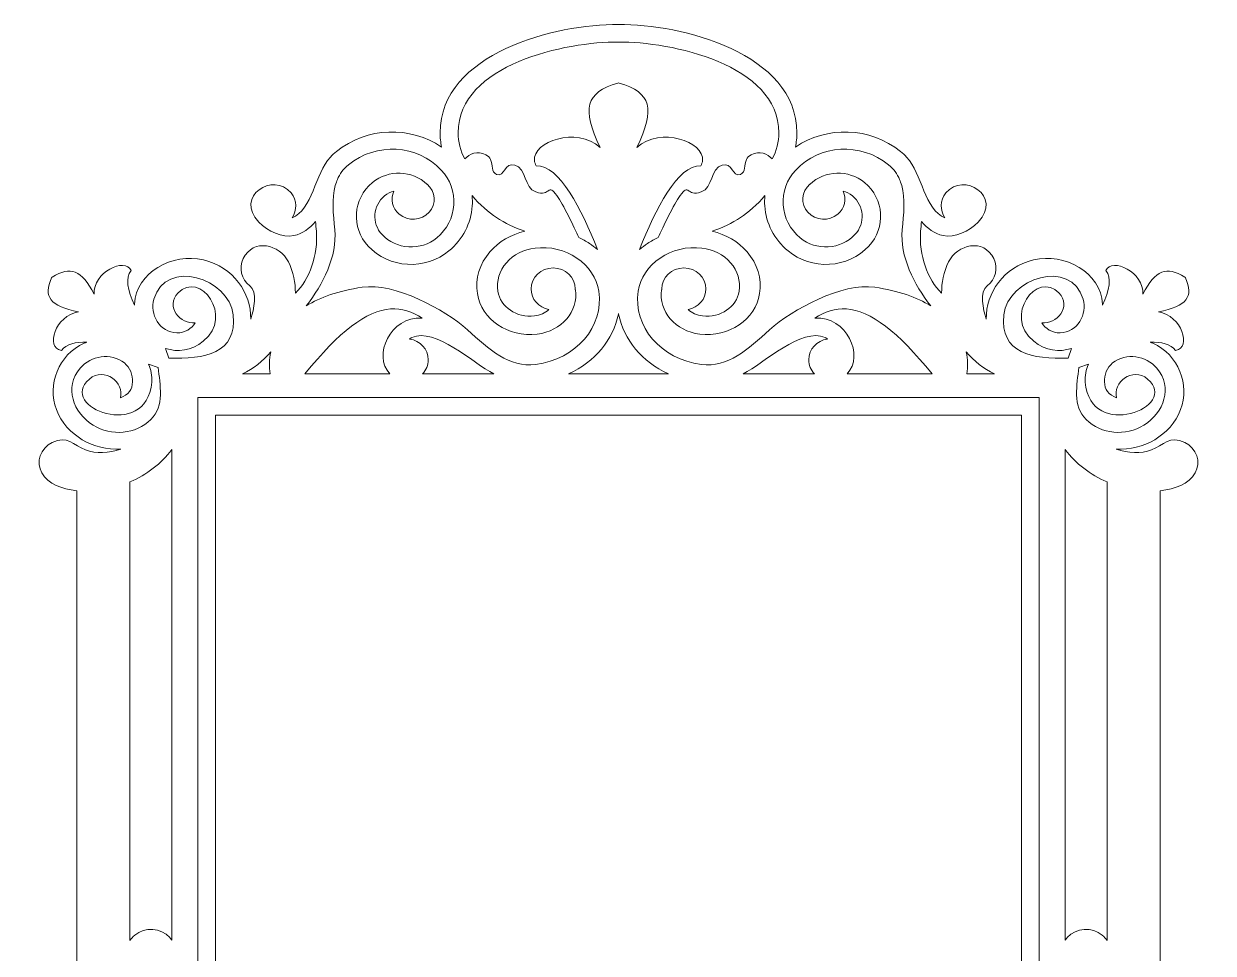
# Model space of a CAD drawing. Header units: centimetres. Extents: x -33 to 34, y -48 to 52.
# Drawn here: x -32.6 to 34.4, y 0.1 to 52.4 of the extents above; entities that cross this region are included whole.
import ezdxf

# ---------------------------------------------------------------- set-up
doc = ezdxf.new("R2010")
doc.units = ezdxf.units.CM
doc.header["$MEASUREMENT"] = 0
doc.layers.add('Camada 1', color=7, linetype='Continuous')

msp = doc.modelspace()

# ---------------------------------------------------------------- linework, layer by layer
at = {"layer": 'Camada 1', "color": 250, "lineweight": 9}
for points, knots in [([(0.86853, 52.38778), (0.86636, 52.38781), (0.86419, 52.38783), (0.86202, 52.38786), (0.86202, 52.38786), (-2.63511, 52.42908), (-9.17661, 50.77358), (-9.17661, 46.28671), (-9.17661, 46.28671), (-9.17661, 46.01597), (-9.14816, 45.74934), (-9.09317, 45.48694), (-9.09317, 45.48694), (-10.83335, 46.67793), (-13.30597, 46.62433), (-15.01822, 45.2356), (-15.01822, 45.2356), (-15.14296, 45.13483), (-15.25503, 45.02886), (-15.35603, 44.91881), (-15.35603, 44.91881), (-16.21708, 43.98195), (-16.37198, 41.95177), (-17.51693, 41.49724), (-17.51693, 41.49724), (-17.22377, 41.91549), (-17.22855, 42.48331), (-17.56989, 42.90155), (-17.56989, 42.90155), (-18.56177, 44.11497), (-20.77413, 42.70808), (-19.38842, 41.25568), (-19.38842, 41.25568), (-18.88199, 40.7249), (-18.04682, 40.36772), (-17.41057, 40.50117), (-17.41057, 40.50117), (-16.93255, 40.60143), (-16.52679, 40.90462), (-16.19, 41.29007), (-16.19, 41.29007), (-16.17662, 41.10557), (-16.16108, 40.92254), (-16.14575, 40.74229), (-16.14575, 40.74229), (-16.03259, 39.40719), (-16.53637, 38.02738), (-17.32955, 37.25166), (-17.32955, 37.25166), (-17.31501, 37.84828), (-17.43516, 38.44391), (-17.72157, 39.02169), (-17.72157, 39.02169), (-18.20747, 40.00216), (-19.69663, 40.36992), (-20.26632, 39.20123), (-20.26632, 39.20123), (-20.52187, 38.67685), (-20.36592, 38.04346), (-19.89465, 37.67545), (-19.89465, 37.67545), (-19.44323, 37.32728), (-19.66157, 36.33716), (-19.83598, 35.79404), (-19.83598, 35.79404), (-19.83156, 37.27276), (-20.7968, 38.72596), (-22.50349, 39.12654), (-22.50349, 39.12654), (-24.25747, 39.53823), (-26.27997, 38.4277), (-26.39309, 36.63999), (-26.39309, 36.63999), (-26.39437, 36.61971), (-26.39499, 36.59952), (-26.39572, 36.57931), (-26.39572, 36.57931), (-26.76813, 37.40512), (-26.92737, 38.14738), (-26.57254, 38.52313), (-26.57254, 38.52313), (-26.91864, 39.3131), (-28.7354, 38.42191), (-28.65978, 37.19141), (-28.65978, 37.19141), (-29.38412, 38.57035), (-29.98005, 38.81433), (-31.02397, 38.1522), (-31.02397, 38.1522), (-31.02397, 38.1522), (-31.03673, 38.16226), (-31.03673, 38.16226), (-31.03673, 38.16226), (-31.04025, 38.15361), (-31.04301, 38.14655), (-31.04658, 38.13942), (-31.04658, 38.13942), (-31.05373, 38.13346), (-31.0605, 38.13047), (-31.06867, 38.12517), (-31.06867, 38.12517), (-31.06867, 38.12517), (-31.0554, 38.11593), (-31.0554, 38.11593), (-31.0554, 38.11593), (-31.53641, 37.03723), (-31.14995, 36.55215), (-29.53353, 36.19449), (-29.53353, 36.19449), (-30.85479, 36.00146), (-31.41453, 34.1767), (-30.50289, 34.03394), (-30.50289, 34.03394), (-30.21254, 34.39201), (-29.69321, 34.51471), (-29.07026, 34.49394), (-29.07026, 34.49394), (-29.1193, 34.47574), (-29.16795, 34.45621), (-29.21607, 34.43498), (-29.21607, 34.43498), (-30.67113, 33.79331), (-31.31924, 32.0849), (-30.78446, 30.69768), (-30.78446, 30.69768), (-30.20973, 29.207), (-28.68267, 28.41101), (-27.16063, 28.471), (-27.16063, 28.471), (-27.83539, 28.24624), (-28.55055, 28.1948), (-29.14051, 28.42261), (-29.14051, 28.42261), (-29.8298, 28.68875), (-30.16564, 29.27141), (-31.02331, 28.85222), (-31.02331, 28.85222), (-31.68578, 28.52845), (-31.9513, 27.7432), (-31.60316, 27.12602), (-31.60316, 27.12602), (-31.25262, 26.50454), (-30.45789, 26.21767), (-29.64303, 26.12838), (-29.64303, 26.12838), (-29.64303, 26.12838), (-29.64303, -28.06825), (-29.64303, -28.06825), (-29.64303, -28.06825), (-30.14124, -28.10688), (-30.6362, -28.22167), (-31.12002, -28.42542), (-31.12002, -28.42542), (-32.21197, -28.88519), (-32.62073, -30.29283), (-31.31963, -30.8313), (-31.31963, -30.8313), (-30.73545, -31.07327), (-30.03064, -30.92614), (-29.62085, -30.47961), (-29.62085, -30.47961), (-29.2312, -30.05116), (-28.11942, -30.26201), (-27.51633, -30.42601), (-27.51633, -30.42601), (-29.16595, -30.41686), (-30.78936, -31.32974), (-31.23626, -32.94673), (-31.23626, -32.94673), (-31.66786, -34.50723), (-30.59905, -36.29194), (-28.81371, -36.58714), (-28.81371, -36.58714), (-29.54345, -36.75203), (-30.1578, -36.75265), (-30.45898, -36.43745), (-30.45898, -36.43745), (-31.32666, -36.67833), (-30.58389, -38.48164), (-29.28191, -38.54216), (-29.28191, -38.54216), (-30.80936, -39.07564), (-31.12966, -39.60979), (-30.54509, -40.66204), (-30.54509, -40.66204), (-30.55886, -40.67464), (-30.52862, -40.71436), (-30.5103, -40.69548), (-30.5103, -40.69548), (-29.42748, -41.26307), (-28.87609, -40.95163), (-28.3271, -39.47024), (-28.3271, -39.47024), (-28.26545, -40.73304), (-26.40657, -41.45446), (-26.15895, -40.61266), (-26.15895, -40.61266), (-26.57393, -40.23875), (-26.59634, -39.59045), (-26.41699, -38.85511), (-26.41699, -38.85511), (-26.37672, -39.01731), (-26.31885, -39.17685), (-26.24164, -39.33096), (-26.24164, -39.33096), (-25.56301, -40.68544), (-23.75609, -41.28897), (-22.289, -40.79094), (-22.289, -40.79094), (-20.76381, -40.27302), (-19.9259, -38.92505), (-19.93109, -37.5545), (-19.93109, -37.5545), (-19.81176, -37.9339), (-19.41679, -38.35197), (-19.43791, -38.74236), (-19.43791, -38.74236), (-19.47678, -39.46721), (-20.22499, -39.80706), (-20.15254, -40.55859), (-20.15254, -40.55859), (-20.00711, -42.06158), (-18.39425, -41.93224), (-17.82359, -40.77948), (-17.82359, -40.77948), (-17.37672, -39.87579), (-17.3333, -38.93136), (-17.57632, -38.00593), (-17.57632, -38.00593), (-16.49229, -39.93388), (-12.21321, -40.9093), (-10.44441, -40.27416), (-10.44441, -40.27416), (-10.63473, -40.64679), (-10.73719, -41.04229), (-10.67708, -41.4384), (-10.67708, -41.4384), (-9.73334, -45.10792), (-2.57112, -47.61471), (0.86224, -47.61137), (0.86224, -47.61137), (0.86434, -47.61137), (0.86643, -47.61136), (0.86853, -47.61136), (0.86853, -47.61136), (0.87063, -47.61136), (0.87272, -47.61137), (0.87482, -47.61137), (0.87482, -47.61137), (4.30818, -47.61471), (11.4704, -45.10792), (12.41414, -41.4384), (12.41414, -41.4384), (12.47425, -41.04229), (12.37179, -40.64679), (12.18147, -40.27416), (12.18147, -40.27416), (13.95027, -40.9093), (18.22935, -39.93388), (19.31338, -38.00593), (19.31338, -38.00593), (19.07036, -38.93136), (19.11378, -39.87579), (19.56065, -40.77948), (19.56065, -40.77948), (20.13131, -41.93224), (21.74417, -42.06158), (21.8896, -40.55859), (21.8896, -40.55859), (21.96205, -39.80706), (21.21384, -39.46721), (21.17497, -38.74236), (21.17497, -38.74236), (21.15385, -38.35197), (21.54882, -37.9339), (21.66815, -37.5545), (21.66815, -37.5545), (21.66296, -38.92505), (22.50087, -40.27302), (24.02606, -40.79094), (24.02606, -40.79094), (25.49315, -41.28897), (27.30007, -40.68544), (27.9787, -39.33096), (27.9787, -39.33096), (28.05591, -39.17685), (28.11378, -39.01731), (28.15405, -38.85511), (28.15405, -38.85511), (28.3334, -39.59045), (28.31099, -40.23875), (27.89601, -40.61266), (27.89601, -40.61266), (28.14363, -41.45446), (30.00251, -40.73304), (30.06416, -39.47024), (30.06416, -39.47024), (30.61315, -40.95163), (31.16454, -41.26307), (32.24736, -40.69548), (32.24736, -40.69548), (32.26568, -40.71436), (32.29592, -40.67464), (32.28215, -40.66204), (32.28215, -40.66204), (32.86672, -39.60979), (32.54642, -39.07564), (31.01897, -38.54216), (31.01897, -38.54216), (32.32095, -38.48164), (33.06372, -36.67833), (32.19604, -36.43745), (32.19604, -36.43745), (31.89486, -36.75265), (31.28051, -36.75203), (30.55077, -36.58714), (30.55077, -36.58714), (32.33611, -36.29194), (33.40492, -34.50723), (32.97332, -32.94673), (32.97332, -32.94673), (32.52642, -31.32974), (30.90301, -30.41686), (29.25339, -30.42601), (29.25339, -30.42601), (29.85648, -30.26201), (30.96826, -30.05116), (31.35791, -30.47961), (31.35791, -30.47961), (31.7677, -30.92614), (32.47251, -31.07327), (33.05669, -30.8313), (33.05669, -30.8313), (34.35779, -30.29283), (33.94903, -28.88519), (32.85708, -28.42542), (32.85708, -28.42542), (32.37326, -28.22167), (31.8783, -28.10688), (31.38009, -28.06825), (31.38009, -28.06825), (31.38009, -28.06825), (31.38009, 26.12838), (31.38009, 26.12838), (31.38009, 26.12838), (32.19495, 26.21767), (32.98968, 26.50454), (33.34022, 27.12602), (33.34022, 27.12602), (33.68836, 27.7432), (33.42284, 28.52845), (32.76037, 28.85222), (32.76037, 28.85222), (31.9027, 29.27141), (31.56686, 28.68875), (30.87757, 28.42261), (30.87757, 28.42261), (30.28761, 28.1948), (29.57245, 28.24624), (28.89769, 28.471), (28.89769, 28.471), (30.41973, 28.41101), (31.94679, 29.207), (32.52152, 30.69768), (32.52152, 30.69768), (33.0563, 32.0849), (32.40819, 33.79331), (30.95313, 34.43498), (30.95313, 34.43498), (30.90501, 34.45621), (30.85636, 34.47574), (30.80732, 34.49394), (30.80732, 34.49394), (31.43027, 34.51471), (31.9496, 34.39201), (32.23995, 34.03394), (32.23995, 34.03394), (33.15159, 34.1767), (32.59185, 36.00146), (31.27059, 36.19449), (31.27059, 36.19449), (32.88701, 36.55215), (33.27347, 37.03723), (32.79246, 38.11593), (32.79246, 38.11593), (32.79246, 38.11593), (32.80573, 38.12517), (32.80573, 38.12517), (32.80573, 38.12517), (32.79756, 38.13047), (32.79079, 38.13346), (32.78364, 38.13942), (32.78364, 38.13942), (32.78007, 38.14655), (32.77731, 38.15361), (32.77379, 38.16226), (32.77379, 38.16226), (32.77379, 38.16226), (32.76103, 38.1522), (32.76103, 38.1522), (32.76103, 38.1522), (31.71711, 38.81433), (31.12118, 38.57035), (30.39684, 37.19141), (30.39684, 37.19141), (30.47246, 38.42191), (28.6557, 39.3131), (28.3096, 38.52313), (28.3096, 38.52313), (28.66443, 38.14738), (28.50519, 37.40512), (28.13278, 36.57931), (28.13278, 36.57931), (28.13205, 36.59952), (28.13143, 36.61971), (28.13015, 36.63999), (28.13015, 36.63999), (28.01703, 38.4277), (25.99453, 39.53823), (24.24055, 39.12654), (24.24055, 39.12654), (22.53386, 38.72596), (21.56862, 37.27276), (21.57304, 35.79404), (21.57304, 35.79404), (21.39863, 36.33716), (21.18029, 37.32728), (21.63171, 37.67545), (21.63171, 37.67545), (22.10298, 38.04346), (22.25893, 38.67685), (22.00338, 39.20123), (22.00338, 39.20123), (21.43369, 40.36992), (19.94453, 40.00216), (19.45863, 39.02169), (19.45863, 39.02169), (19.17222, 38.44391), (19.05207, 37.84828), (19.06661, 37.25166), (19.06661, 37.25166), (18.27343, 38.02738), (17.76965, 39.40719), (17.88281, 40.74229), (17.88281, 40.74229), (17.89814, 40.92254), (17.91368, 41.10557), (17.92706, 41.29007), (17.92706, 41.29007), (18.26385, 40.90462), (18.66961, 40.60143), (19.14763, 40.50117), (19.14763, 40.50117), (19.78388, 40.36772), (20.61905, 40.7249), (21.12548, 41.25568), (21.12548, 41.25568), (22.51119, 42.70808), (20.29883, 44.11497), (19.30695, 42.90155), (19.30695, 42.90155), (18.96561, 42.48331), (18.96083, 41.91549), (19.25399, 41.49724), (19.25399, 41.49724), (18.10904, 41.95177), (17.95414, 43.98195), (17.09309, 44.91881), (17.09309, 44.91881), (16.99209, 45.02886), (16.88002, 45.13483), (16.75528, 45.2356), (16.75528, 45.2356), (15.04303, 46.62433), (12.57041, 46.67793), (10.83023, 45.48694), (10.83023, 45.48694), (10.88522, 45.74934), (10.91367, 46.01597), (10.91367, 46.28671), (10.91367, 46.28671), (10.91367, 50.77358), (4.37217, 52.42908), (0.87504, 52.38786), (0.87504, 52.38786), (0.87287, 52.38783), (0.8707, 52.38781), (0.86853, 52.38778)], [0, 0, 0, 0, 0.00813008, 0.00813008, 0.00813008, 0.00813008, 0.01626016, 0.01626016, 0.01626016, 0.01626016, 0.02439024, 0.02439024, 0.02439024, 0.02439024, 0.03252033, 0.03252033, 0.03252033, 0.03252033, 0.04065041, 0.04065041, 0.04065041, 0.04065041, 0.04878049, 0.04878049, 0.04878049, 0.04878049, 0.05691057, 0.05691057, 0.05691057, 0.05691057, 0.06504065, 0.06504065, 0.06504065, 0.06504065, 0.07317073, 0.07317073, 0.07317073, 0.07317073, 0.08130081, 0.08130081, 0.08130081, 0.08130081, 0.08943089, 0.08943089, 0.08943089, 0.08943089, 0.09756098, 0.09756098, 0.09756098, 0.09756098, 0.10569106, 0.10569106, 0.10569106, 0.10569106, 0.11382114, 0.11382114, 0.11382114, 0.11382114, 0.12195122, 0.12195122, 0.12195122, 0.12195122, 0.1300813, 0.1300813, 0.1300813, 0.1300813, 0.13821138, 0.13821138, 0.13821138, 0.13821138, 0.14634146, 0.14634146, 0.14634146, 0.14634146, 0.15447154, 0.15447154, 0.15447154, 0.15447154, 0.16260163, 0.16260163, 0.16260163, 0.16260163, 0.17073171, 0.17073171, 0.17073171, 0.17073171, 0.17886179, 0.17886179, 0.17886179, 0.17886179, 0.18699187, 0.18699187, 0.18699187, 0.18699187, 0.19512195, 0.19512195, 0.19512195, 0.19512195, 0.20325203, 0.20325203, 0.20325203, 0.20325203, 0.21138211, 0.21138211, 0.21138211, 0.21138211, 0.2195122, 0.2195122, 0.2195122, 0.2195122, 0.22764228, 0.22764228, 0.22764228, 0.22764228, 0.23577236, 0.23577236, 0.23577236, 0.23577236, 0.24390244, 0.24390244, 0.24390244, 0.24390244, 0.25203252, 0.25203252, 0.25203252, 0.25203252, 0.2601626, 0.2601626, 0.2601626, 0.2601626, 0.26829268, 0.26829268, 0.26829268, 0.26829268, 0.27642276, 0.27642276, 0.27642276, 0.27642276, 0.28455285, 0.28455285, 0.28455285, 0.28455285, 0.29268293, 0.29268293, 0.29268293, 0.29268293, 0.30081301, 0.30081301, 0.30081301, 0.30081301, 0.30894309, 0.30894309, 0.30894309, 0.30894309, 0.31707317, 0.31707317, 0.31707317, 0.31707317, 0.32520325, 0.32520325, 0.32520325, 0.32520325, 0.33333333, 0.33333333, 0.33333333, 0.33333333, 0.34146341, 0.34146341, 0.34146341, 0.34146341, 0.3495935, 0.3495935, 0.3495935, 0.3495935, 0.35772358, 0.35772358, 0.35772358, 0.35772358, 0.36585366, 0.36585366, 0.36585366, 0.36585366, 0.37398374, 0.37398374, 0.37398374, 0.37398374, 0.38211382, 0.38211382, 0.38211382, 0.38211382, 0.3902439, 0.3902439, 0.3902439, 0.3902439, 0.39837398, 0.39837398, 0.39837398, 0.39837398, 0.40650407, 0.40650407, 0.40650407, 0.40650407, 0.41463415, 0.41463415, 0.41463415, 0.41463415, 0.42276423, 0.42276423, 0.42276423, 0.42276423, 0.43089431, 0.43089431, 0.43089431, 0.43089431, 0.43902439, 0.43902439, 0.43902439, 0.43902439, 0.44715447, 0.44715447, 0.44715447, 0.44715447, 0.45528455, 0.45528455, 0.45528455, 0.45528455, 0.46341463, 0.46341463, 0.46341463, 0.46341463, 0.47154472, 0.47154472, 0.47154472, 0.47154472, 0.4796748, 0.4796748, 0.4796748, 0.4796748, 0.48780488, 0.48780488, 0.48780488, 0.48780488, 0.49593496, 0.49593496, 0.49593496, 0.49593496, 0.50406504, 0.50406504, 0.50406504, 0.50406504, 0.51219512, 0.51219512, 0.51219512, 0.51219512, 0.5203252, 0.5203252, 0.5203252, 0.5203252, 0.52845528, 0.52845528, 0.52845528, 0.52845528, 0.53658537, 0.53658537, 0.53658537, 0.53658537, 0.54471545, 0.54471545, 0.54471545, 0.54471545, 0.55284553, 0.55284553, 0.55284553, 0.55284553, 0.56097561, 0.56097561, 0.56097561, 0.56097561, 0.56910569, 0.56910569, 0.56910569, 0.56910569, 0.57723577, 0.57723577, 0.57723577, 0.57723577, 0.58536585, 0.58536585, 0.58536585, 0.58536585, 0.59349593, 0.59349593, 0.59349593, 0.59349593, 0.60162602, 0.60162602, 0.60162602, 0.60162602, 0.6097561, 0.6097561, 0.6097561, 0.6097561, 0.61788618, 0.61788618, 0.61788618, 0.61788618, 0.62601626, 0.62601626, 0.62601626, 0.62601626, 0.63414634, 0.63414634, 0.63414634, 0.63414634, 0.64227642, 0.64227642, 0.64227642, 0.64227642, 0.6504065, 0.6504065, 0.6504065, 0.6504065, 0.65853659, 0.65853659, 0.65853659, 0.65853659, 0.66666667, 0.66666667, 0.66666667, 0.66666667, 0.67479675, 0.67479675, 0.67479675, 0.67479675, 0.68292683, 0.68292683, 0.68292683, 0.68292683, 0.69105691, 0.69105691, 0.69105691, 0.69105691, 0.69918699, 0.69918699, 0.69918699, 0.69918699, 0.70731707, 0.70731707, 0.70731707, 0.70731707, 0.71544715, 0.71544715, 0.71544715, 0.71544715, 0.72357724, 0.72357724, 0.72357724, 0.72357724, 0.73170732, 0.73170732, 0.73170732, 0.73170732, 0.7398374, 0.7398374, 0.7398374, 0.7398374, 0.74796748, 0.74796748, 0.74796748, 0.74796748, 0.75609756, 0.75609756, 0.75609756, 0.75609756, 0.76422764, 0.76422764, 0.76422764, 0.76422764, 0.77235772, 0.77235772, 0.77235772, 0.77235772, 0.7804878, 0.7804878, 0.7804878, 0.7804878, 0.78861789, 0.78861789, 0.78861789, 0.78861789, 0.79674797, 0.79674797, 0.79674797, 0.79674797, 0.80487805, 0.80487805, 0.80487805, 0.80487805, 0.81300813, 0.81300813, 0.81300813, 0.81300813, 0.82113821, 0.82113821, 0.82113821, 0.82113821, 0.82926829, 0.82926829, 0.82926829, 0.82926829, 0.83739837, 0.83739837, 0.83739837, 0.83739837, 0.84552846, 0.84552846, 0.84552846, 0.84552846, 0.85365854, 0.85365854, 0.85365854, 0.85365854, 0.86178862, 0.86178862, 0.86178862, 0.86178862, 0.8699187, 0.8699187, 0.8699187, 0.8699187, 0.87804878, 0.87804878, 0.87804878, 0.87804878, 0.88617886, 0.88617886, 0.88617886, 0.88617886, 0.89430894, 0.89430894, 0.89430894, 0.89430894, 0.90243902, 0.90243902, 0.90243902, 0.90243902, 0.91056911, 0.91056911, 0.91056911, 0.91056911, 0.91869919, 0.91869919, 0.91869919, 0.91869919, 0.92682927, 0.92682927, 0.92682927, 0.92682927, 0.93495935, 0.93495935, 0.93495935, 0.93495935, 0.94308943, 0.94308943, 0.94308943, 0.94308943, 0.95121951, 0.95121951, 0.95121951, 0.95121951, 0.95934959, 0.95934959, 0.95934959, 0.95934959, 0.96747967, 0.96747967, 0.96747967, 0.96747967, 0.97560976, 0.97560976, 0.97560976, 0.97560976, 0.98373984, 0.98373984, 0.98373984, 0.98373984, 1, 1, 1, 1]), ([(0.82478, 49.08608), (-0.97152, 48.56189), (-1.21908, 47.64727), (-0.16783, 45.46711), (-0.16783, 45.46711), (-1.50944, 46.65725), (-3.96555, 45.77851), (-3.86426, 44.72451), (-3.86426, 44.72451), (-3.8548, 44.62612), (-3.82362, 44.52626), (-3.76661, 44.42636), (-3.76661, 44.42636), (-2.45961, 44.47355), (-1.20175, 41.99706), (-0.32102, 39.70914), (-0.32102, 39.70914), (-0.45916, 39.83186), (-0.60746, 39.94721), (-0.76548, 40.05431), (-0.76548, 40.05431), (-0.9556, 40.18305), (-1.15499, 40.2967), (-1.36179, 40.39488), (-1.36179, 40.39488), (-1.63544, 40.97643), (-2.2604, 42.27609), (-2.59728, 42.74813), (-2.59728, 42.74813), (-3.13283, 43.49734), (-2.94812, 42.66692), (-3.78555, 42.9552), (-3.78555, 42.9552), (-4.45937, 43.18726), (-4.30481, 44.28189), (-4.97236, 44.47343), (-4.97236, 44.47343), (-5.55361, 44.63988), (-5.54351, 43.77367), (-5.99799, 43.94797), (-5.99799, 43.94797), (-6.31474, 44.06977), (-6.19527, 44.47483), (-6.33401, 44.7812), (-6.33401, 44.7812), (-6.38148, 44.88606), (-6.45915, 44.97937), (-6.59498, 45.04579), (-6.59498, 45.04579), (-7.08214, 45.28423), (-7.52731, 45.118), (-7.78633, 44.81432), (-7.78633, 44.81432), (-8.02855, 45.28058), (-8.15842, 45.77486), (-8.15842, 46.28671), (-8.15842, 46.28671), (-8.15842, 50.14689), (-2.05092, 51.43574), (0.86853, 51.39849), (0.86853, 51.39849), (3.78798, 51.43574), (9.89548, 50.14689), (9.89548, 46.28671), (9.89548, 46.28671), (9.89548, 45.77486), (9.76561, 45.28058), (9.52339, 44.81432), (9.52339, 44.81432), (9.26437, 45.118), (8.8192, 45.28423), (8.33204, 45.04579), (8.33204, 45.04579), (8.19621, 44.97937), (8.11854, 44.88606), (8.07107, 44.7812), (8.07107, 44.7812), (7.93233, 44.47483), (8.0518, 44.06977), (7.73505, 43.94797), (7.73505, 43.94797), (7.28057, 43.77367), (7.29067, 44.63988), (6.70942, 44.47343), (6.70942, 44.47343), (6.04187, 44.28189), (6.19643, 43.18726), (5.52261, 42.9552), (5.52261, 42.9552), (4.68518, 42.66692), (4.86989, 43.49734), (4.33434, 42.74813), (4.33434, 42.74813), (3.99746, 42.27609), (3.3725, 40.97643), (3.09885, 40.39488), (3.09885, 40.39488), (2.89205, 40.2967), (2.69266, 40.18305), (2.50254, 40.05431), (2.50254, 40.05431), (2.34452, 39.94721), (2.19622, 39.83186), (2.05808, 39.70914), (2.05808, 39.70914), (2.93881, 41.99706), (4.19667, 44.47355), (5.50367, 44.42636), (5.50367, 44.42636), (5.56068, 44.52626), (5.59186, 44.62612), (5.60132, 44.72451), (5.60132, 44.72451), (5.70261, 45.77851), (3.2465, 46.65725), (1.90489, 45.46711), (1.90489, 45.46711), (2.95614, 47.64727), (2.70858, 48.56189), (0.91228, 49.08608), (0.91228, 49.08608), (0.91228, 49.11637), (0.82478, 49.11637), (0.82478, 49.08608)], [0, 0, 0, 0, 0.03125, 0.03125, 0.03125, 0.03125, 0.0625, 0.0625, 0.0625, 0.0625, 0.09375, 0.09375, 0.09375, 0.09375, 0.125, 0.125, 0.125, 0.125, 0.15625, 0.15625, 0.15625, 0.15625, 0.1875, 0.1875, 0.1875, 0.1875, 0.21875, 0.21875, 0.21875, 0.21875, 0.25, 0.25, 0.25, 0.25, 0.28125, 0.28125, 0.28125, 0.28125, 0.3125, 0.3125, 0.3125, 0.3125, 0.34375, 0.34375, 0.34375, 0.34375, 0.375, 0.375, 0.375, 0.375, 0.40625, 0.40625, 0.40625, 0.40625, 0.4375, 0.4375, 0.4375, 0.4375, 0.46875, 0.46875, 0.46875, 0.46875, 0.5, 0.5, 0.5, 0.5, 0.53125, 0.53125, 0.53125, 0.53125, 0.5625, 0.5625, 0.5625, 0.5625, 0.59375, 0.59375, 0.59375, 0.59375, 0.625, 0.625, 0.625, 0.625, 0.65625, 0.65625, 0.65625, 0.65625, 0.6875, 0.6875, 0.6875, 0.6875, 0.71875, 0.71875, 0.71875, 0.71875, 0.75, 0.75, 0.75, 0.75, 0.78125, 0.78125, 0.78125, 0.78125, 0.8125, 0.8125, 0.8125, 0.8125, 0.84375, 0.84375, 0.84375, 0.84375, 0.875, 0.875, 0.875, 0.875, 0.90625, 0.90625, 0.90625, 0.90625, 0.9375, 0.9375, 0.9375, 0.9375, 1, 1, 1, 1]), ([(-7.3784, 42.75227), (-7.35913, 42.55955), (-7.35573, 42.364), (-7.36878, 42.16704), (-7.36878, 42.16704), (-7.43404, 41.1854), (-7.89932, 40.28621), (-8.68013, 39.63537), (-8.68013, 39.63537), (-9.32517, 39.09736), (-10.15299, 38.82931), (-11.0116, 38.88035), (-11.0116, 38.88035), (-11.87013, 38.93133), (-12.6563, 39.29547), (-13.22522, 39.90534), (-13.22522, 39.90534), (-14.20231, 40.95337), (-14.09581, 42.5574), (-12.98764, 43.48201), (-12.98764, 43.48201), (-12.09615, 44.22581), (-10.7503, 44.17818), (-9.91808, 43.39769), (-9.91808, 43.39769), (-9.91808, 43.39769), (-9.91472, 43.395), (-9.91472, 43.395), (-9.91472, 43.395), (-9.41921, 42.98786), (-9.3664, 42.2773), (-9.79693, 41.80863), (-9.79693, 41.80863), (-10.22787, 41.33977), (-10.97921, 41.28978), (-11.47471, 41.69719), (-11.47471, 41.69719), (-11.87782, 42.0281), (-11.98819, 42.55935), (-11.78417, 42.99842), (-11.78417, 42.99842), (-11.96966, 42.95645), (-12.14723, 42.87235), (-12.29996, 42.74497), (-12.29996, 42.74497), (-12.97733, 42.18008), (-13.04336, 41.19732), (-12.44512, 40.55578), (-12.44512, 40.55578), (-12.05994, 40.14257), (-11.528, 39.89632), (-10.94634, 39.8618), (-10.94634, 39.8618), (-10.36488, 39.82696), (-9.8048, 40.00861), (-9.36787, 40.37301), (-9.36787, 40.37301), (-8.79554, 40.85004), (-8.4541, 41.50903), (-8.40659, 42.22868), (-8.40659, 42.22868), (-8.35881, 42.94861), (-8.61005, 43.64291), (-9.11468, 44.18369), (-9.11468, 44.18369), (-10.46782, 45.63478), (-12.76349, 45.76887), (-14.34126, 44.4892), (-14.34126, 44.4892), (-14.63121, 44.25384), (-14.82997, 43.97163), (-14.96272, 43.6543), (-14.96272, 43.6543), (-14.99075, 43.5646), (-15.02906, 43.44811), (-15.07782, 43.3128), (-15.07782, 43.3128), (-15.26981, 42.58658), (-15.19972, 41.71837), (-15.10939, 40.82079), (-15.10939, 40.82079), (-14.96113, 39.3473), (-15.77611, 37.72428), (-16.71272, 36.53709), (-16.71272, 36.53709), (-15.92524, 37.01843), (-14.89004, 37.39429), (-13.56571, 37.58989), (-13.56571, 37.58989), (-11.75228, 37.85794), (-8.9134, 36.34092), (-7.64054, 35.18988), (-7.64054, 35.18988), (-6.42393, 34.09002), (-5.27471, 33.05179), (-3.80422, 33.24384), (-3.80422, 33.24384), (-1.50592, 33.5445), (0.057, 35.35387), (-0.24585, 37.36287), (-0.24585, 37.36287), (-0.359, 38.11183), (-0.79408, 38.77689), (-1.47159, 39.23567), (-1.47159, 39.23567), (-2.14866, 39.69492), (-2.98688, 39.89196), (-3.83156, 39.79199), (-3.83156, 39.79199), (-4.47683, 39.71539), (-5.04995, 39.42113), (-5.44514, 38.96261), (-5.44514, 38.96261), (-5.84033, 38.50403), (-6.01031, 37.93684), (-5.92428, 37.36477), (-5.92428, 37.36477), (-5.79017, 36.47672), (-4.86488, 35.85065), (-3.86432, 35.96927), (-3.86432, 35.96927), (-3.54228, 36.00741), (-3.26175, 36.14385), (-3.05599, 36.3399), (-3.05599, 36.3399), (-3.62752, 36.44727), (-4.05799, 36.92391), (-4.05799, 37.49551), (-4.05799, 37.49551), (-4.05799, 38.14635), (-3.50028, 38.67362), (-2.81162, 38.67362), (-2.81162, 38.67362), (-2.1236, 38.67362), (-1.56575, 38.14635), (-1.56575, 37.49551), (-1.56575, 37.49551), (-1.56575, 37.48003), (-1.56616, 37.46463), (-1.56679, 37.4493), (-1.56679, 37.4493), (-1.56679, 37.4493), (-1.55302, 37.45093), (-1.55302, 37.45093), (-1.55302, 37.45093), (-1.36973, 36.2335), (-2.3373, 35.11084), (-3.71023, 34.94817), (-3.71023, 34.94817), (-5.34789, 34.75474), (-6.8573, 35.77709), (-7.07611, 37.22845), (-7.07611, 37.22845), (-7.2036, 38.07271), (-6.95203, 38.91098), (-6.36865, 39.58789), (-6.36865, 39.58789), (-5.87165, 40.16418), (-5.18507, 40.56486), (-4.40435, 40.74127), (-4.40435, 40.74127), (-4.98217, 40.9419), (-5.52426, 41.19691), (-6.00948, 41.52296), (-6.00948, 41.52296), (-6.4223, 41.80017), (-6.96154, 42.24821), (-7.3784, 42.75227)], [0, 0, 0, 0, 0.02325581, 0.02325581, 0.02325581, 0.02325581, 0.04651163, 0.04651163, 0.04651163, 0.04651163, 0.06976744, 0.06976744, 0.06976744, 0.06976744, 0.09302326, 0.09302326, 0.09302326, 0.09302326, 0.11627907, 0.11627907, 0.11627907, 0.11627907, 0.13953488, 0.13953488, 0.13953488, 0.13953488, 0.1627907, 0.1627907, 0.1627907, 0.1627907, 0.18604651, 0.18604651, 0.18604651, 0.18604651, 0.20930233, 0.20930233, 0.20930233, 0.20930233, 0.23255814, 0.23255814, 0.23255814, 0.23255814, 0.25581395, 0.25581395, 0.25581395, 0.25581395, 0.27906977, 0.27906977, 0.27906977, 0.27906977, 0.30232558, 0.30232558, 0.30232558, 0.30232558, 0.3255814, 0.3255814, 0.3255814, 0.3255814, 0.34883721, 0.34883721, 0.34883721, 0.34883721, 0.37209302, 0.37209302, 0.37209302, 0.37209302, 0.39534884, 0.39534884, 0.39534884, 0.39534884, 0.41860465, 0.41860465, 0.41860465, 0.41860465, 0.44186047, 0.44186047, 0.44186047, 0.44186047, 0.46511628, 0.46511628, 0.46511628, 0.46511628, 0.48837209, 0.48837209, 0.48837209, 0.48837209, 0.51162791, 0.51162791, 0.51162791, 0.51162791, 0.53488372, 0.53488372, 0.53488372, 0.53488372, 0.55813953, 0.55813953, 0.55813953, 0.55813953, 0.58139535, 0.58139535, 0.58139535, 0.58139535, 0.60465116, 0.60465116, 0.60465116, 0.60465116, 0.62790698, 0.62790698, 0.62790698, 0.62790698, 0.65116279, 0.65116279, 0.65116279, 0.65116279, 0.6744186, 0.6744186, 0.6744186, 0.6744186, 0.69767442, 0.69767442, 0.69767442, 0.69767442, 0.72093023, 0.72093023, 0.72093023, 0.72093023, 0.74418605, 0.74418605, 0.74418605, 0.74418605, 0.76744186, 0.76744186, 0.76744186, 0.76744186, 0.79069767, 0.79069767, 0.79069767, 0.79069767, 0.81395349, 0.81395349, 0.81395349, 0.81395349, 0.8372093, 0.8372093, 0.8372093, 0.8372093, 0.86046512, 0.86046512, 0.86046512, 0.86046512, 0.88372093, 0.88372093, 0.88372093, 0.88372093, 0.90697674, 0.90697674, 0.90697674, 0.90697674, 0.93023256, 0.93023256, 0.93023256, 0.93023256, 0.95348837, 0.95348837, 0.95348837, 0.95348837, 1, 1, 1, 1]), ([(9.11546, 42.75227), (9.09619, 42.55955), (9.09279, 42.364), (9.10584, 42.16704), (9.10584, 42.16704), (9.1711, 41.1854), (9.63638, 40.28621), (10.41719, 39.63537), (10.41719, 39.63537), (11.06223, 39.09736), (11.89005, 38.82931), (12.74866, 38.88035), (12.74866, 38.88035), (13.60719, 38.93133), (14.39336, 39.29547), (14.96228, 39.90534), (14.96228, 39.90534), (15.93937, 40.95337), (15.83287, 42.5574), (14.7247, 43.48201), (14.7247, 43.48201), (13.83321, 44.22581), (12.48736, 44.17818), (11.65514, 43.39769), (11.65514, 43.39769), (11.65514, 43.39769), (11.65178, 43.395), (11.65178, 43.395), (11.65178, 43.395), (11.15627, 42.98786), (11.10346, 42.2773), (11.53399, 41.80863), (11.53399, 41.80863), (11.96493, 41.33977), (12.71627, 41.28978), (13.21177, 41.69719), (13.21177, 41.69719), (13.61488, 42.0281), (13.72525, 42.55935), (13.52123, 42.99842), (13.52123, 42.99842), (13.70672, 42.95645), (13.88429, 42.87235), (14.03702, 42.74497), (14.03702, 42.74497), (14.71439, 42.18008), (14.78042, 41.19732), (14.18218, 40.55578), (14.18218, 40.55578), (13.797, 40.14257), (13.26506, 39.89632), (12.6834, 39.8618), (12.6834, 39.8618), (12.10194, 39.82696), (11.54186, 40.00861), (11.10493, 40.37301), (11.10493, 40.37301), (10.5326, 40.85004), (10.19116, 41.50903), (10.14365, 42.22868), (10.14365, 42.22868), (10.09587, 42.94861), (10.34711, 43.64291), (10.85174, 44.18369), (10.85174, 44.18369), (12.20488, 45.63478), (14.50055, 45.76887), (16.07832, 44.4892), (16.07832, 44.4892), (16.36827, 44.25384), (16.56703, 43.97163), (16.69978, 43.6543), (16.69978, 43.6543), (16.72781, 43.5646), (16.76612, 43.44811), (16.81488, 43.3128), (16.81488, 43.3128), (17.00687, 42.58658), (16.93678, 41.71837), (16.84645, 40.82079), (16.84645, 40.82079), (16.69819, 39.3473), (17.51317, 37.72428), (18.44978, 36.53709), (18.44978, 36.53709), (17.6623, 37.01843), (16.6271, 37.39429), (15.30277, 37.58989), (15.30277, 37.58989), (13.48934, 37.85794), (10.65046, 36.34092), (9.3776, 35.18988), (9.3776, 35.18988), (8.16099, 34.09002), (7.01177, 33.05179), (5.54128, 33.24384), (5.54128, 33.24384), (3.24298, 33.5445), (1.68006, 35.35387), (1.98291, 37.36287), (1.98291, 37.36287), (2.09606, 38.11183), (2.53114, 38.77689), (3.20865, 39.23567), (3.20865, 39.23567), (3.88572, 39.69492), (4.72394, 39.89196), (5.56862, 39.79199), (5.56862, 39.79199), (6.21389, 39.71539), (6.78701, 39.42113), (7.1822, 38.96261), (7.1822, 38.96261), (7.57739, 38.50403), (7.74737, 37.93684), (7.66134, 37.36477), (7.66134, 37.36477), (7.52723, 36.47672), (6.60194, 35.85065), (5.60138, 35.96927), (5.60138, 35.96927), (5.27934, 36.00741), (4.99881, 36.14385), (4.79305, 36.3399), (4.79305, 36.3399), (5.36458, 36.44727), (5.79505, 36.92391), (5.79505, 37.49551), (5.79505, 37.49551), (5.79505, 38.14635), (5.23734, 38.67362), (4.54868, 38.67362), (4.54868, 38.67362), (3.86066, 38.67362), (3.30281, 38.14635), (3.30281, 37.49551), (3.30281, 37.49551), (3.30281, 37.48003), (3.30322, 37.46463), (3.30385, 37.4493), (3.30385, 37.4493), (3.30385, 37.4493), (3.29008, 37.45093), (3.29008, 37.45093), (3.29008, 37.45093), (3.10679, 36.2335), (4.07436, 35.11084), (5.44729, 34.94817), (5.44729, 34.94817), (7.08495, 34.75474), (8.59436, 35.77709), (8.81317, 37.22845), (8.81317, 37.22845), (8.94066, 38.07271), (8.68909, 38.91098), (8.10571, 39.58789), (8.10571, 39.58789), (7.60871, 40.16418), (6.92213, 40.56486), (6.14141, 40.74127), (6.14141, 40.74127), (6.71923, 40.9419), (7.26132, 41.19691), (7.74654, 41.52296), (7.74654, 41.52296), (8.15936, 41.80017), (8.6986, 42.24821), (9.11546, 42.75227)], [0, 0, 0, 0, 0.02325581, 0.02325581, 0.02325581, 0.02325581, 0.04651163, 0.04651163, 0.04651163, 0.04651163, 0.06976744, 0.06976744, 0.06976744, 0.06976744, 0.09302326, 0.09302326, 0.09302326, 0.09302326, 0.11627907, 0.11627907, 0.11627907, 0.11627907, 0.13953488, 0.13953488, 0.13953488, 0.13953488, 0.1627907, 0.1627907, 0.1627907, 0.1627907, 0.18604651, 0.18604651, 0.18604651, 0.18604651, 0.20930233, 0.20930233, 0.20930233, 0.20930233, 0.23255814, 0.23255814, 0.23255814, 0.23255814, 0.25581395, 0.25581395, 0.25581395, 0.25581395, 0.27906977, 0.27906977, 0.27906977, 0.27906977, 0.30232558, 0.30232558, 0.30232558, 0.30232558, 0.3255814, 0.3255814, 0.3255814, 0.3255814, 0.34883721, 0.34883721, 0.34883721, 0.34883721, 0.37209302, 0.37209302, 0.37209302, 0.37209302, 0.39534884, 0.39534884, 0.39534884, 0.39534884, 0.41860465, 0.41860465, 0.41860465, 0.41860465, 0.44186047, 0.44186047, 0.44186047, 0.44186047, 0.46511628, 0.46511628, 0.46511628, 0.46511628, 0.48837209, 0.48837209, 0.48837209, 0.48837209, 0.51162791, 0.51162791, 0.51162791, 0.51162791, 0.53488372, 0.53488372, 0.53488372, 0.53488372, 0.55813953, 0.55813953, 0.55813953, 0.55813953, 0.58139535, 0.58139535, 0.58139535, 0.58139535, 0.60465116, 0.60465116, 0.60465116, 0.60465116, 0.62790698, 0.62790698, 0.62790698, 0.62790698, 0.65116279, 0.65116279, 0.65116279, 0.65116279, 0.6744186, 0.6744186, 0.6744186, 0.6744186, 0.69767442, 0.69767442, 0.69767442, 0.69767442, 0.72093023, 0.72093023, 0.72093023, 0.72093023, 0.74418605, 0.74418605, 0.74418605, 0.74418605, 0.76744186, 0.76744186, 0.76744186, 0.76744186, 0.79069767, 0.79069767, 0.79069767, 0.79069767, 0.81395349, 0.81395349, 0.81395349, 0.81395349, 0.8372093, 0.8372093, 0.8372093, 0.8372093, 0.86046512, 0.86046512, 0.86046512, 0.86046512, 0.88372093, 0.88372093, 0.88372093, 0.88372093, 0.90697674, 0.90697674, 0.90697674, 0.90697674, 0.93023256, 0.93023256, 0.93023256, 0.93023256, 0.95348837, 0.95348837, 0.95348837, 0.95348837, 1, 1, 1, 1]), ([(-24.44822, 33.60187), (-24.44822, 33.60187), (-24.64375, 34.1417), (-24.64375, 34.1417), (-24.64375, 34.1417), (-23.96724, 33.91966), (-23.19365, 33.99959), (-22.51226, 34.548), (-22.51226, 34.548), (-20.75068, 35.9662), (-22.72203, 38.55643), (-23.93666, 37.26626), (-23.93666, 37.26626), (-24.66635, 36.49112), (-23.80597, 35.48184), (-22.96129, 35.58976), (-22.96129, 35.58976), (-23.15685, 35.26231), (-23.56711, 35.01419), (-23.99732, 35.01851), (-23.99732, 35.01851), (-24.98192, 35.02852), (-25.53727, 36.09038), (-25.29766, 36.90889), (-25.29766, 36.90889), (-24.61514, 39.24285), (-21.07046, 38.10755), (-20.82806, 36.029), (-20.82806, 36.029), (-20.57721, 33.88258), (-22.46377, 33.51605), (-24.44822, 33.60187)], [0, 0, 0, 0, 0.11111111, 0.11111111, 0.11111111, 0.11111111, 0.22222222, 0.22222222, 0.22222222, 0.22222222, 0.33333333, 0.33333333, 0.33333333, 0.33333333, 0.44444444, 0.44444444, 0.44444444, 0.44444444, 0.55555556, 0.55555556, 0.55555556, 0.55555556, 0.66666667, 0.66666667, 0.66666667, 0.66666667, 0.77777778, 0.77777778, 0.77777778, 0.77777778, 1, 1, 1, 1]), ([(26.18528, 33.60187), (26.18528, 33.60187), (26.38081, 34.1417), (26.38081, 34.1417), (26.38081, 34.1417), (25.7043, 33.91966), (24.93071, 33.99959), (24.24932, 34.548), (24.24932, 34.548), (22.48774, 35.9662), (24.45909, 38.55643), (25.67372, 37.26626), (25.67372, 37.26626), (26.40341, 36.49112), (25.54303, 35.48184), (24.69835, 35.58976), (24.69835, 35.58976), (24.89391, 35.26231), (25.30417, 35.01419), (25.73438, 35.01851), (25.73438, 35.01851), (26.71898, 35.02852), (27.27433, 36.09038), (27.03472, 36.90889), (27.03472, 36.90889), (26.3522, 39.24285), (22.80752, 38.10755), (22.56512, 36.029), (22.56512, 36.029), (22.31427, 33.88258), (24.20083, 33.51605), (26.18528, 33.60187)], [0, 0, 0, 0, 0.11111111, 0.11111111, 0.11111111, 0.11111111, 0.22222222, 0.22222222, 0.22222222, 0.22222222, 0.33333333, 0.33333333, 0.33333333, 0.33333333, 0.44444444, 0.44444444, 0.44444444, 0.44444444, 0.55555556, 0.55555556, 0.55555556, 0.55555556, 0.66666667, 0.66666667, 0.66666667, 0.66666667, 0.77777778, 0.77777778, 0.77777778, 0.77777778, 1, 1, 1, 1]), ([(-16.78637, 32.70809), (-14.88972, 35.07478), (-13.31275, 36.27356), (-11.96804, 36.37115), (-11.96804, 36.37115), (-11.33321, 36.41706), (-10.75016, 36.20469), (-10.18604, 35.8547), (-10.18604, 35.8547), (-12.00014, 35.97136), (-12.99209, 33.72019), (-12.00475, 32.70833), (-12.00475, 32.70833), (-12.00475, 32.70833), (-16.78637, 32.70809), (-16.78637, 32.70809)], [0, 0, 0, 0, 0.2, 0.2, 0.2, 0.2, 0.4, 0.4, 0.4, 0.4, 0.6, 0.6, 0.6, 0.6, 1, 1, 1, 1]), ([(18.52343, 32.70809), (16.62678, 35.07478), (15.04981, 36.27356), (13.7051, 36.37115), (13.7051, 36.37115), (13.07027, 36.41706), (12.48722, 36.20469), (11.9231, 35.8547), (11.9231, 35.8547), (13.7372, 35.97136), (14.72915, 33.72019), (13.74181, 32.70833), (13.74181, 32.70833), (13.74181, 32.70833), (18.52343, 32.70809), (18.52343, 32.70809)], [0, 0, 0, 0, 0.2, 0.2, 0.2, 0.2, 0.4, 0.4, 0.4, 0.4, 0.6, 0.6, 0.6, 0.6, 1, 1, 1, 1]), ([(0.86853, 36.10799), (0.86647, 36.09738), (0.86437, 36.08675), (0.86222, 36.07614), (0.86222, 36.07614), (0.57156, 34.6381), (-0.47043, 33.38693), (-1.94331, 32.70881), (-1.94331, 32.70881), (-1.94331, 32.70881), (3.68037, 32.70881), (3.68037, 32.70881), (3.68037, 32.70881), (2.20749, 33.38693), (1.1655, 34.6381), (0.87484, 36.07614), (0.87484, 36.07614), (0.87269, 36.08675), (0.87059, 36.09738), (0.86853, 36.10799)], [0, 0, 0, 0, 0.16666667, 0.16666667, 0.16666667, 0.16666667, 0.33333333, 0.33333333, 0.33333333, 0.33333333, 0.5, 0.5, 0.5, 0.5, 0.66666667, 0.66666667, 0.66666667, 0.66666667, 1, 1, 1, 1]), ([(-10.17252, 32.70842), (-9.96762, 32.9184), (-9.84242, 33.19887), (-9.84242, 33.50696), (-9.84242, 33.50696), (-9.84242, 34.09702), (-10.30092, 34.5856), (-10.89968, 34.67177), (-10.89968, 34.67177), (-10.85795, 34.70775), (-10.81172, 34.73799), (-10.76041, 34.76118), (-10.76041, 34.76118), (-9.46628, 35.34543), (-7.30585, 33.30786), (-6.15918, 32.70861), (-6.15918, 32.70861), (-6.15918, 32.70861), (-10.17252, 32.70842), (-10.17252, 32.70842)], [0, 0, 0, 0, 0.16666667, 0.16666667, 0.16666667, 0.16666667, 0.33333333, 0.33333333, 0.33333333, 0.33333333, 0.5, 0.5, 0.5, 0.5, 0.66666667, 0.66666667, 0.66666667, 0.66666667, 1, 1, 1, 1]), ([(11.90958, 32.70842), (11.70468, 32.9184), (11.57948, 33.19887), (11.57948, 33.50696), (11.57948, 33.50696), (11.57948, 34.09702), (12.03798, 34.5856), (12.63674, 34.67177), (12.63674, 34.67177), (12.59501, 34.70775), (12.54878, 34.73799), (12.49747, 34.76118), (12.49747, 34.76118), (11.20334, 35.34543), (9.04291, 33.30786), (7.89624, 32.70861), (7.89624, 32.70861), (7.89624, 32.70861), (11.90958, 32.70842), (11.90958, 32.70842)], [0, 0, 0, 0, 0.16666667, 0.16666667, 0.16666667, 0.16666667, 0.33333333, 0.33333333, 0.33333333, 0.33333333, 0.5, 0.5, 0.5, 0.5, 0.66666667, 0.66666667, 0.66666667, 0.66666667, 1, 1, 1, 1]), ([(-25.4185, 32.2375), (-25.38953, 32.60646), (-25.45841, 32.94577), (-25.60035, 33.24649), (-25.60035, 33.24649), (-25.60035, 33.24649), (-25.04832, 33.07049), (-25.04832, 33.07049), (-25.04832, 33.07049), (-24.95178, 32.11003), (-24.69054, 30.87949), (-25.46491, 30.14736), (-25.46491, 30.14736), (-26.29789, 29.29354), (-27.70215, 29.18995), (-28.70719, 29.81536), (-28.70719, 29.81536), (-29.84876, 30.52579), (-30.36351, 31.95344), (-29.4397, 33.03039), (-29.4397, 33.03039), (-28.84755, 33.7426), (-27.72931, 33.92444), (-26.95838, 33.32603), (-26.95838, 33.32603), (-26.33275, 32.80822), (-26.26925, 31.63728), (-27.18321, 31.36499), (-27.18321, 31.36499), (-26.92486, 32.20052), (-28.06362, 33.14291), (-28.92733, 32.41565), (-28.92733, 32.41565), (-30.78608, 30.85076), (-25.68339, 28.8646), (-25.4185, 32.2375)], [0, 0, 0, 0, 0.1, 0.1, 0.1, 0.1, 0.2, 0.2, 0.2, 0.2, 0.3, 0.3, 0.3, 0.3, 0.4, 0.4, 0.4, 0.4, 0.5, 0.5, 0.5, 0.5, 0.6, 0.6, 0.6, 0.6, 0.7, 0.7, 0.7, 0.7, 0.8, 0.8, 0.8, 0.8, 1, 1, 1, 1]), ([(-20.30567, 32.70792), (-19.68929, 33.00271), (-19.15228, 33.43517), (-18.70964, 33.94367), (-18.70964, 33.94367), (-18.8035, 33.52246), (-18.81352, 33.10322), (-18.7516, 32.708), (-18.7516, 32.708), (-18.7516, 32.708), (-20.30567, 32.70792), (-20.30567, 32.70792)], [0, 0, 0, 0, 0.25, 0.25, 0.25, 0.25, 0.5, 0.5, 0.5, 0.5, 1, 1, 1, 1]), ([(22.04273, 32.70792), (21.42635, 33.00271), (20.88934, 33.43517), (20.4467, 33.94367), (20.4467, 33.94367), (20.54056, 33.52246), (20.55058, 33.10322), (20.48866, 32.708), (20.48866, 32.708), (20.48866, 32.708), (22.04273, 32.70792), (22.04273, 32.70792)], [0, 0, 0, 0, 0.25, 0.25, 0.25, 0.25, 0.5, 0.5, 0.5, 0.5, 1, 1, 1, 1]), ([(27.15556, 32.2375), (27.12659, 32.60646), (27.19547, 32.94577), (27.33741, 33.24649), (27.33741, 33.24649), (27.33741, 33.24649), (26.78538, 33.07049), (26.78538, 33.07049), (26.78538, 33.07049), (26.68884, 32.11003), (26.4276, 30.87949), (27.20197, 30.14736), (27.20197, 30.14736), (28.03495, 29.29354), (29.43921, 29.18995), (30.44425, 29.81536), (30.44425, 29.81536), (31.58582, 30.52579), (32.10057, 31.95344), (31.17676, 33.03039), (31.17676, 33.03039), (30.58461, 33.7426), (29.46637, 33.92444), (28.69544, 33.32603), (28.69544, 33.32603), (28.06981, 32.80822), (28.00631, 31.63728), (28.92027, 31.36499), (28.92027, 31.36499), (28.66192, 32.20052), (29.80068, 33.14291), (30.66439, 32.41565), (30.66439, 32.41565), (32.52314, 30.85076), (27.42045, 28.8646), (27.15556, 32.2375)], [0, 0, 0, 0, 0.1, 0.1, 0.1, 0.1, 0.2, 0.2, 0.2, 0.2, 0.3, 0.3, 0.3, 0.3, 0.4, 0.4, 0.4, 0.4, 0.5, 0.5, 0.5, 0.5, 0.6, 0.6, 0.6, 0.6, 0.7, 0.7, 0.7, 0.7, 0.8, 0.8, 0.8, 0.8, 1, 1, 1, 1]), ([(-22.81327, -33.91862), (-22.81327, -33.91862), (-22.81687, 31.38519), (-22.81687, 31.38519), (-22.81687, 31.38519), (-22.81687, 31.38519), (24.55393, 31.38519), (24.55393, 31.38519), (24.55393, 31.38519), (24.55393, 31.38519), (24.55033, -33.91862), (24.55033, -33.91862), (24.55033, -33.91862), (24.55033, -33.91862), (-22.81327, -33.91862), (-22.81327, -33.91862)], [0, 0, 0, 0, 0.2, 0.2, 0.2, 0.2, 0.4, 0.4, 0.4, 0.4, 0.6, 0.6, 0.6, 0.6, 1, 1, 1, 1]), ([(-21.81343, -32.91859), (-21.81343, -32.91859), (-21.81688, 30.38516), (-21.81688, 30.38516), (-21.81688, 30.38516), (-21.81688, 30.38516), (23.55394, 30.38516), (23.55394, 30.38516), (23.55394, 30.38516), (23.55394, 30.38516), (23.55049, -32.91859), (23.55049, -32.91859), (23.55049, -32.91859), (23.55049, -32.91859), (-21.81343, -32.91859), (-21.81343, -32.91859)], [0, 0, 0, 0, 0.2, 0.2, 0.2, 0.2, 0.4, 0.4, 0.4, 0.4, 0.6, 0.6, 0.6, 0.6, 1, 1, 1, 1]), ([(-26.37693, 1.08707), (-26.48344, 0.9984), (-26.57247, 0.89762), (-26.64391, 0.78876), (-26.64391, 0.78876), (-26.64391, 0.78876), (-26.64391, 26.62156), (-26.64391, 26.62156), (-26.64391, 26.62156), (-25.70722, 27.03131), (-24.86724, 27.65568), (-24.29105, 28.44197), (-24.29105, 28.44197), (-24.29105, 28.44197), (-24.28942, 0.81228), (-24.28942, 0.81228), (-24.28942, 0.81228), (-24.32318, 0.86128), (-24.36061, 0.90874), (-24.40189, 0.95426), (-24.40189, 0.95426), (-24.90912, 1.5131), (-25.79356, 1.57268), (-26.37693, 1.08707)], [0, 0, 0, 0, 0.14285714, 0.14285714, 0.14285714, 0.14285714, 0.28571429, 0.28571429, 0.28571429, 0.28571429, 0.42857143, 0.42857143, 0.42857143, 0.42857143, 0.57142857, 0.57142857, 0.57142857, 0.57142857, 0.71428571, 0.71428571, 0.71428571, 0.71428571, 1, 1, 1, 1]), ([(28.11399, 1.08707), (28.2205, 0.9984), (28.30953, 0.89762), (28.38097, 0.78876), (28.38097, 0.78876), (28.38097, 0.78876), (28.38097, 26.62156), (28.38097, 26.62156), (28.38097, 26.62156), (27.44428, 27.03131), (26.6043, 27.65568), (26.02811, 28.44197), (26.02811, 28.44197), (26.02811, 28.44197), (26.02648, 0.81228), (26.02648, 0.81228), (26.02648, 0.81228), (26.06024, 0.86128), (26.09767, 0.90874), (26.13895, 0.95426), (26.13895, 0.95426), (26.64618, 1.5131), (27.53062, 1.57268), (28.11399, 1.08707)], [0, 0, 0, 0, 0.14285714, 0.14285714, 0.14285714, 0.14285714, 0.28571429, 0.28571429, 0.28571429, 0.28571429, 0.42857143, 0.42857143, 0.42857143, 0.42857143, 0.57142857, 0.57142857, 0.57142857, 0.57142857, 0.71428571, 0.71428571, 0.71428571, 0.71428571, 1, 1, 1, 1])]:
    msp.add_open_spline(points, degree=3, knots=knots, dxfattribs=at)

doc.saveas('drawing.dxf')
